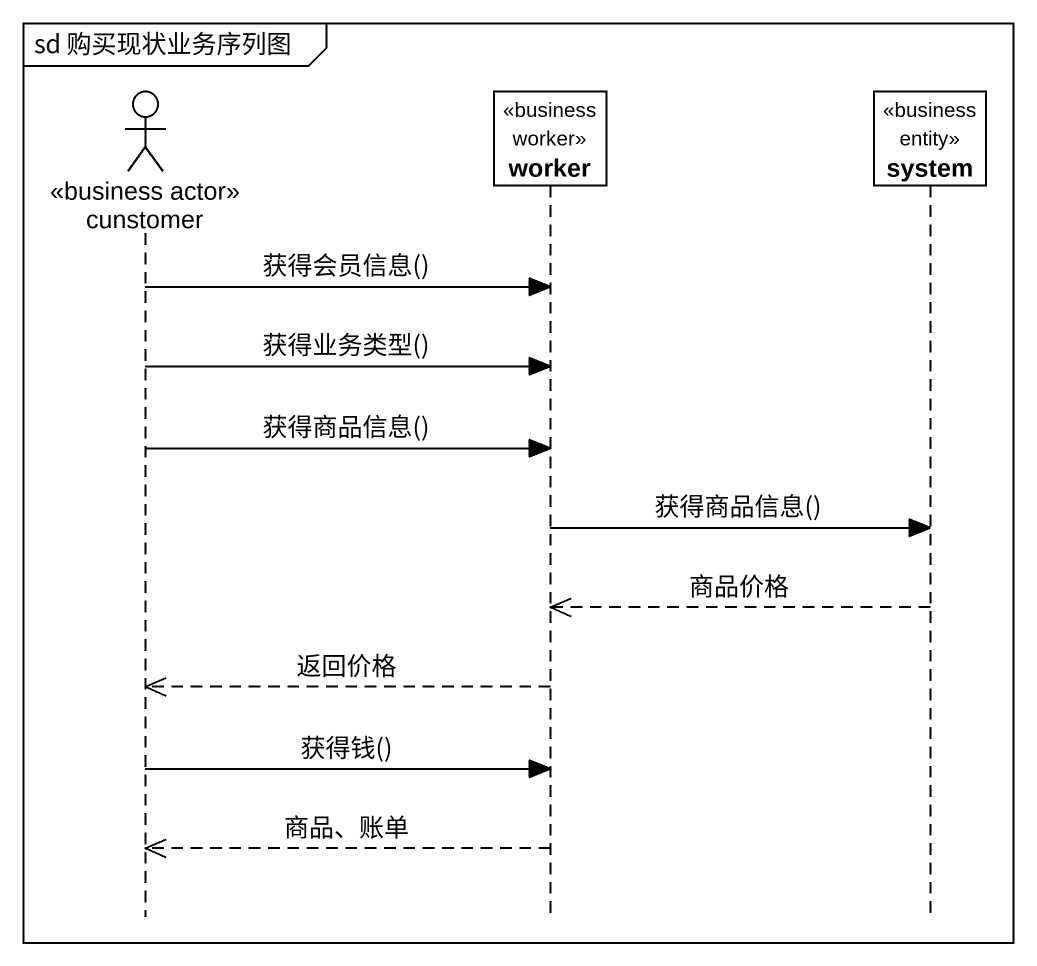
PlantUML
@startuml
mainframe sd 购买现状业务序列图
hide footbox
actor cunstomer <<business actor>>
participant worker <<business worker>>
participant system <<business entity>>

cunstomer -> worker : 获得会员信息()
cunstomer -> worker : 获得业务类型()
cunstomer -> worker : 获得商品信息()
worker -> system : 获得商品信息()
system -->> worker : 商品价格
worker -->> cunstomer : 返回价格
cunstomer -> worker : 获得钱()
worker -->> cunstomer : 商品、账单
@enduml
